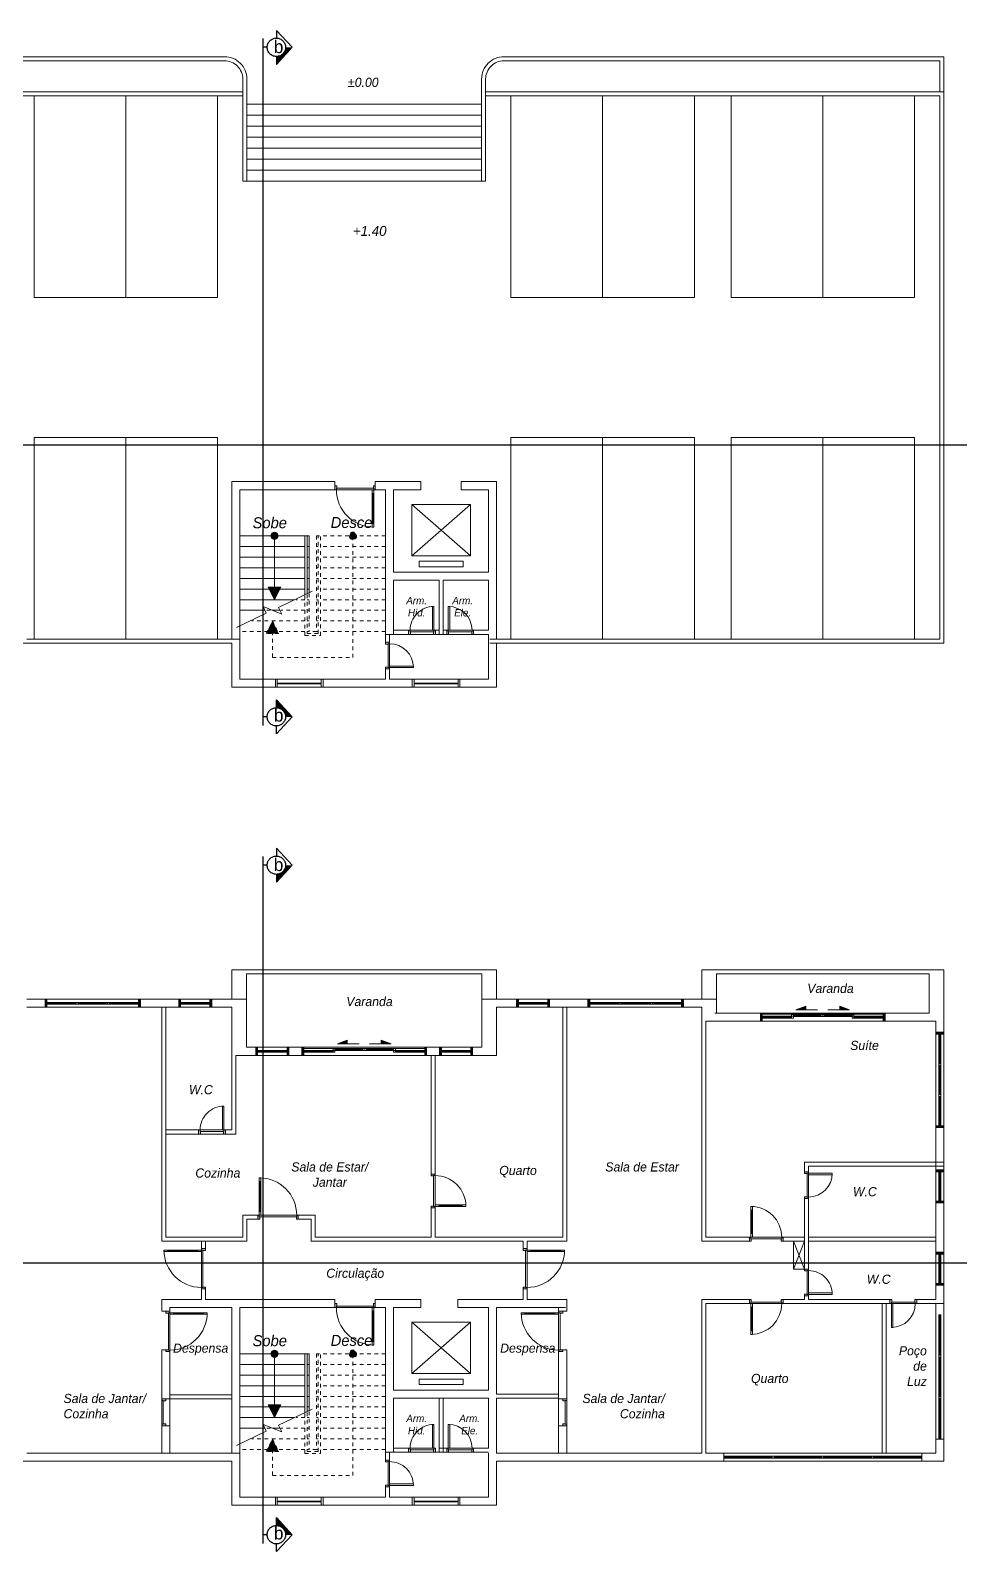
# Model space of a CAD drawing. Header units: millimetres. Extents: x -51 to 151, y -74 to 104.
# Drawn here: x 38.22 to 63.55, y -1.26 to 40.22 of the extents above; entities that cross this region are included whole.
import ezdxf

# ---------------------------------------------------------------- set-up
doc = ezdxf.new("R2010")
doc.units = ezdxf.units.MM
doc.header["$LTSCALE"] = 15
doc.linetypes.add('ACAD_ISO12W100', pattern=[21, 12, -3, 0, -3, 0, -3])
doc.linetypes.add('HIDDEN', pattern=[9.525, 6.35, -3.175])
doc.layers.add('A - GARAGEM', color=4, linetype='Continuous')
doc.layers.add('A3 - TIPO', color=1, linetype='Continuous')
doc.layers.add('arrow', color=8, linetype='Continuous', lineweight=0)
doc.styles.get("Standard").update_dxf_attribs({"font": ''})
doc.styles.get('Standard').set_extended_font_data('Flux Architect', italic=True)
pattern_1 = [(360, (39.4008, 31.407978), (1e-17, 0.021), [])]
pattern_2 = [(360, (39.4008, 9.101219), (1e-17, 0.021), [])]

# ---------------------------------------------------------------- blocks, each defined once
blk = doc.blocks.new('F.Stair')
at = {"linetype": 'HIDDEN', "lineweight": 13}
h = blk.add_hatch(color=252, dxfattribs=at)
h.dxf.hatch_style = 1
h.paths.add_polyline_path([(299026, 55155), (299370, 55155), (299198, 54810)])
at = {"lineweight": 13}
h = blk.add_hatch(color=256, dxfattribs=at)
h.dxf.hatch_style = 1
h.paths.add_polyline_path([(298970, 53885), (299315, 53885), (299142, 54230)])
at = {"linetype": 'HIDDEN', "lineweight": 13}
h = blk.add_hatch(color=252, dxfattribs=at)
h.dxf.hatch_style = 1
edge = h.paths.add_edge_path()
edge.add_arc((297002, 52490), 100, 0, 360)
at = {"lineweight": 13}
h = blk.add_hatch(color=256, dxfattribs=at)
h.dxf.hatch_style = 1
edge = h.paths.add_edge_path()
edge.add_arc((299142, 52490), 100, 0, 360)
at = {"color": 252, "linetype": 'HIDDEN', "lineweight": 13}
for points in [[(299198, 55100), (299198, 55810), (297002, 55810), (297002, 52490)], [(298310, 54116), (298310, 55210), (297890, 55210), (297890, 52490)], [(296115, 55100), (297890, 55100)], [(296115, 54810), (297890, 54810)], [(298250, 54088), (298250, 55150), (297950, 55150), (297950, 52490)], [(297950, 55100), (298000, 55100)], [(297950, 54810), (298000, 54810)], [(298000, 52490), (298000, 55100)], [(298000, 55100), (298200, 55100)], [(298200, 55100), (298250, 55100)], [(298200, 54064), (298200, 55100)], [(298200, 54810), (298250, 54810)], [(298310, 55100), (300085, 55100)], [(298310, 54810), (299755, 54810)], [(296115, 54520), (297890, 54520)], [(297950, 54520), (298000, 54520)], [(298200, 54520), (298250, 54520)], [(298310, 54520), (298970, 54520)], [(299252, 54520), (299381, 54520)], [(296115, 54230), (297890, 54230)], [(296115, 53940), (297890, 53940)], [(297950, 54230), (298000, 54230)], [(297950, 53940), (298000, 53940)], [(298200, 54230), (298250, 54230)], [(298310, 54230), (298547, 54230)], [(296115, 53650), (297890, 53650)], [(297950, 53650), (298000, 53650)], [(296115, 53360), (297890, 53360)], [(297950, 53360), (298000, 53360)], [(296115, 53070), (297890, 53070)], [(296115, 52780), (297890, 52780)], [(297950, 53070), (298000, 53070)], [(297950, 52780), (298000, 52780)], [(296115, 52490), (298000, 52490)]]:
    blk.add_lwpolyline(points, dxfattribs=at)
at = {"lineweight": 13}
for points in [[(298111, 53999), (299030, 54440), (298944, 54621), (299451, 54419), (299364, 54600), (300176, 54990)], [(298992, 54520), (299198, 54520)], [(299403, 54520), (300085, 54520)], [(298200, 53940), (298250, 53940)], [(298310, 53940), (300085, 53940)], [(298593, 54230), (300085, 54230)], [(299142, 53940), (299142, 52390)], [(298200, 53650), (298250, 53650)], [(298310, 53650), (300085, 53650)], [(298200, 53360), (298250, 53360)], [(298310, 53360), (300085, 53360)], [(298200, 53070), (298250, 53070)], [(298200, 52780), (298250, 52780)], [(298310, 53070), (300085, 53070)], [(298310, 52780), (300085, 52780)], [(298200, 52490), (300085, 52490)]]:
    blk.add_lwpolyline(points, dxfattribs=at)
at = {"color": 252, "linetype": 'HIDDEN', "lineweight": 13}
blk.add_lwpolyline([(299026, 55155), (299370, 55155), (299198, 54810)], close=True, dxfattribs=at)
at = {"linetype": 'Continuous', "lineweight": 13}
for points in [[(298200, 52490), (298200, 54041)], [(298250, 52490), (298250, 54065)], [(298310, 52490), (298310, 54094)]]:
    blk.add_lwpolyline(points, dxfattribs=at)
at = {"lineweight": 13}
blk.add_lwpolyline([(298970, 53885), (299315, 53885), (299142, 54230)], close=True, dxfattribs=at)
at = {"color": 252, "linetype": 'HIDDEN', "lineweight": 13}
blk.add_circle((297002, 52490), 100, dxfattribs=at)
at = {"lineweight": 13}
blk.add_circle((299142, 52490), 100, dxfattribs=at)
at = {"color": 252, "linetype": 'HIDDEN', "lineweight": 13, "insert": (297609, 51974), "char_height": 300, "attachment_point": 1, "rotation": 180}
blk.add_mtext_dynamic_manual_height_columns('Desce', width=1212.8, gutter_width=12.5, heights=[0], dxfattribs=at)
at = {"lineweight": 13, "insert": (299877, 51982), "char_height": 300, "attachment_point": 1, "rotation": 180}
blk.add_mtext_dynamic_manual_height_columns('\\pxqc;Sobe', width=1212.8, gutter_width=12.5, heights=[0], dxfattribs=at)
blk = doc.blocks.new('WC door')
at = {"lineweight": 13}
h = blk.add_hatch(color=256, dxfattribs=at)
h.dxf.hatch_style = 1
h.paths.add_polyline_path([(48493, 74006), (48443, 74006), (48443, 73896), (48483, 73896), (48483, 73936), (48493, 73936)])
h.paths.add_polyline_path([(49173, 74006), (49123, 74006), (49123, 73936), (49133, 73936), (49133, 73896), (49173, 73896)])
for points in [[(48443, 73896), (48443, 74006), (48493, 74006), (48493, 73936), (48483, 73936), (48483, 73896)], [(49173, 73896), (49173, 74006), (49123, 74006), (49123, 73936), (49133, 73936), (49133, 73896)]]:
    blk.add_lwpolyline(points, close=True, dxfattribs=at)
for points in [[(48443, 73896), (48443, 74006)], [(49173, 73896), (49173, 74006)]]:
    blk.add_lwpolyline(points, dxfattribs=at)
at = {"color": 15, "lineweight": 13}
for points in [[(48483, 73896), (49133, 73896)], [(49133, 73936), (48493, 73936)]]:
    blk.add_lwpolyline(points, dxfattribs=at)
blk.add_lwpolyline([(48483, 73896), (48523, 73896), (48523, 73246), (48483, 73246)], close=True, dxfattribs=at)
at = {"lineweight": 13}
blk.add_arc((48483, 73896), 650, 270, 0, dxfattribs=at)
blk = doc.blocks.new('Main Door')
at = {"lineweight": 13}
h = blk.add_hatch(color=256, dxfattribs=at)
h.dxf.hatch_style = 1
h.paths.add_polyline_path([(45063, 76126), (45063, 76166), (45023, 76166), (45023, 76176), (44953, 76176), (44953, 76126)])
h.paths.add_polyline_path([(44953, 77176), (45023, 77176), (45023, 77186), (45063, 77186), (45063, 77226), (44953, 77226)])
for points in [[(45063, 77226), (44953, 77226), (44953, 77176), (45023, 77176), (45023, 77186), (45063, 77186)], [(45063, 76126), (44953, 76126), (44953, 76176), (45023, 76176), (45023, 76166), (45063, 76166)]]:
    blk.add_lwpolyline(points, close=True, dxfattribs=at)
at = {"color": 15, "lineweight": 13}
for points in [[(45023, 77176), (45023, 76176)], [(45063, 76166), (45063, 77186)], [(45163, 76166), (45163, 76206)], [(45163, 76186), (45983, 76186)], [(45983, 76166), (45983, 76206)]]:
    blk.add_lwpolyline(points, dxfattribs=at)
blk.add_lwpolyline([(45063, 76166), (45063, 76206), (46083, 76206), (46083, 76166)], close=True, dxfattribs=at)
at = {"lineweight": 13}
blk.add_arc((45063, 76166), 1020, 0, 90, dxfattribs=at)
blk = doc.blocks.new('In door')
at = {"lineweight": 13}
h = blk.add_hatch(color=256, dxfattribs=at)
h.dxf.hatch_style = 1
h.paths.add_polyline_path([(49483, 73980), (49483, 74020), (49443, 74020), (49443, 74030), (49373, 74030), (49373, 73980)])
h.paths.add_polyline_path([(49373, 74900), (49373, 74850), (49443, 74850), (49443, 74860), (49483, 74860), (49483, 74900)])
for points in [[(49483, 74900), (49373, 74900), (49373, 74850), (49443, 74850), (49443, 74860), (49483, 74860)], [(49483, 73980), (49373, 73980), (49373, 74030), (49443, 74030), (49443, 74020), (49483, 74020)]]:
    blk.add_lwpolyline(points, close=True, dxfattribs=at)
for points in [[(49483, 74900), (49373, 74900)], [(49483, 73980), (49373, 73980)]]:
    blk.add_lwpolyline(points, dxfattribs=at)
at = {"color": 15, "lineweight": 13}
for points in [[(49443, 74850), (49443, 74030)], [(49483, 74020), (49483, 74860)], [(49583, 74020), (49583, 74060)], [(49583, 74040), (50223, 74040)], [(50223, 74020), (50223, 74060)]]:
    blk.add_lwpolyline(points, dxfattribs=at)
blk.add_lwpolyline([(49483, 74020), (49483, 74060), (50323, 74060), (50323, 74020)], close=True, dxfattribs=at)
at = {"lineweight": 13}
blk.add_arc((49483, 74020), 840, 0.012, 90.012, dxfattribs=at)

msp = doc.modelspace()

# ---------------------------------------------------------------- hatches: boundary and pattern name
at = {"layer": 'A - GARAGEM', "linetype": 'ACAD_ISO12W100', "lineweight": 30}
h = msp.add_hatch(dxfattribs=at)
h.set_pattern_fill('ANSI31', color=1, scale=0.25, angle=135, style=0)
h.set_pattern_definition(pattern_1)
edge = h.paths.add_edge_path()
edge.add_arc((44.926, 39.763), 0.25, -90, 0)
edge.add_line((45.176, 39.763), (45.358, 39.763))
edge.add_line((45.358, 39.763), (44.926, 39.296))
edge.add_line((44.926, 39.296), (44.926, 39.513))
h = msp.add_hatch(dxfattribs=at)
h.set_pattern_fill('ANSI31', color=1, scale=0.25, angle=135, style=0)
h.set_pattern_definition(pattern_1)
edge = h.paths.add_edge_path()
edge.add_arc((44.926, 21.503), 0.25, 0, 90, ccw=False)
edge.add_line((45.176, 21.503), (45.358, 21.503))
edge.add_line((45.358, 21.503), (44.926, 21.97))
edge.add_line((44.926, 21.97), (44.926, 21.753))
at = {"layer": 'A3 - TIPO', "linetype": 'ACAD_ISO12W100', "lineweight": 30}
h = msp.add_hatch(dxfattribs=at)
h.set_pattern_fill('ANSI31', color=1, scale=0.25, angle=135, style=0)
h.set_pattern_definition(pattern_2)
edge = h.paths.add_edge_path()
edge.add_arc((44.926, 17.456), 0.25, -90, 0)
edge.add_line((45.176, 17.456), (45.358, 17.456))
edge.add_line((45.358, 17.456), (44.926, 16.989))
edge.add_line((44.926, 16.989), (44.926, 17.206))
at = {"layer": 'A3 - TIPO', "lineweight": 13}
h = msp.add_hatch(color=256, dxfattribs=at)
h.dxf.hatch_style = 1
h.paths.add_polyline_path([(38.671, 13.8), (38.621, 13.8), (38.621, 13.58), (38.671, 13.58)])
h = msp.add_hatch(color=256, dxfattribs=at)
h.dxf.hatch_style = 1
h.paths.add_polyline_path([(41.221, 13.8), (41.171, 13.8), (41.171, 13.58), (41.221, 13.58)])
h = msp.add_hatch(color=256, dxfattribs=at)
h.dxf.hatch_style = 1
h.paths.add_polyline_path([(42.266, 13.8), (42.316, 13.8), (42.316, 13.58), (42.266, 13.58)])
h = msp.add_hatch(color=256, dxfattribs=at)
h.dxf.hatch_style = 1
h.paths.add_polyline_path([(43.166, 13.8), (43.116, 13.8), (43.116, 13.58), (43.166, 13.58)])
h = msp.add_hatch(color=256, dxfattribs=at)
h.dxf.hatch_style = 1
h.paths.add_polyline_path([(51.476, 13.8), (51.526, 13.8), (51.526, 13.58), (51.476, 13.58)])
h = msp.add_hatch(color=256, dxfattribs=at)
h.dxf.hatch_style = 1
h.paths.add_polyline_path([(52.376, 13.8), (52.326, 13.8), (52.326, 13.58), (52.376, 13.58)])
h = msp.add_hatch(color=256, dxfattribs=at)
h.dxf.hatch_style = 1
h.paths.add_polyline_path([(53.421, 13.8), (53.471, 13.8), (53.471, 13.58), (53.421, 13.58)])
h = msp.add_hatch(color=256, dxfattribs=at)
h.dxf.hatch_style = 1
h.paths.add_polyline_path([(55.971, 13.8), (56.021, 13.8), (56.021, 13.58), (55.971, 13.58)])
h = msp.add_hatch(color=256, dxfattribs=at)
h.dxf.hatch_style = 1
h.paths.add_polyline_path([(58.121, 13.42), (58.171, 13.42), (58.171, 13.2), (58.121, 13.2)])
h = msp.add_hatch(color=256, dxfattribs=at)
h.dxf.hatch_style = 1
h.paths.add_polyline_path([(59.089, 13.511), (59.356, 13.511), (59.356, 13.615)])
h = msp.add_hatch(color=256, dxfattribs=at)
h.dxf.hatch_style = 1
h.paths.add_polyline_path([(60.554, 13.511), (60.286, 13.511), (60.286, 13.615)])
h = msp.add_hatch(color=256, dxfattribs=at)
h.dxf.hatch_style = 1
h.paths.add_polyline_path([(61.521, 13.42), (61.471, 13.42), (61.471, 13.2), (61.521, 13.2)])
h = msp.add_hatch(color=256, dxfattribs=at)
h.dxf.hatch_style = 1
h.paths.add_polyline_path([(63.121, 12.9), (63.121, 12.85), (62.901, 12.85), (62.901, 12.9)])
h = msp.add_hatch(color=256, dxfattribs=at)
h.dxf.hatch_style = 1
h.paths.add_polyline_path([(44.366, 12.49), (44.416, 12.49), (44.416, 12.27), (44.366, 12.27)])
h = msp.add_hatch(color=256, dxfattribs=at)
h.dxf.hatch_style = 1
h.paths.add_polyline_path([(45.266, 12.49), (45.216, 12.49), (45.216, 12.27), (45.266, 12.27)])
h = msp.add_hatch(color=256, dxfattribs=at)
h.dxf.hatch_style = 1
h.paths.add_polyline_path([(45.621, 12.49), (45.671, 12.49), (45.671, 12.27), (45.621, 12.27)])
h = msp.add_hatch(color=256, dxfattribs=at)
h.dxf.hatch_style = 1
h.paths.add_polyline_path([(46.589, 12.581), (46.856, 12.581), (46.856, 12.685)])
h = msp.add_hatch(color=256, dxfattribs=at)
h.dxf.hatch_style = 1
h.paths.add_polyline_path([(48.054, 12.581), (47.786, 12.581), (47.786, 12.685)])
h = msp.add_hatch(color=256, dxfattribs=at)
h.dxf.hatch_style = 1
h.paths.add_polyline_path([(49.021, 12.49), (48.971, 12.49), (48.971, 12.27), (49.021, 12.27)])
h = msp.add_hatch(color=256, dxfattribs=at)
h.dxf.hatch_style = 1
h.paths.add_polyline_path([(49.376, 12.49), (49.426, 12.49), (49.426, 12.27), (49.376, 12.27)])
h = msp.add_hatch(color=256, dxfattribs=at)
h.dxf.hatch_style = 1
h.paths.add_polyline_path([(50.276, 12.49), (50.226, 12.49), (50.226, 12.27), (50.276, 12.27)])
h = msp.add_hatch(color=256, dxfattribs=at)
h.dxf.hatch_style = 1
h.paths.add_polyline_path([(63.121, 10.35), (63.121, 10.3), (62.901, 10.3), (62.901, 10.35)])
h = msp.add_hatch(color=256, dxfattribs=at)
h.dxf.hatch_style = 1
h.paths.add_polyline_path([(63.121, 9.145), (63.121, 9.095), (62.901, 9.095), (62.901, 9.145)])
h = msp.add_hatch(color=256, dxfattribs=at)
h.dxf.hatch_style = 1
h.paths.add_polyline_path([(63.121, 8.245), (63.121, 8.295), (62.901, 8.295), (62.901, 8.245)])
h = msp.add_hatch(color=256, dxfattribs=at)
h.dxf.hatch_style = 1
h.paths.add_polyline_path([(63.121, 6.9), (63.121, 6.85), (62.901, 6.85), (62.901, 6.9)])
h = msp.add_hatch(color=256, dxfattribs=at)
h.dxf.hatch_style = 1
h.paths.add_polyline_path([(63.121, 6), (63.121, 6.05), (62.901, 6.05), (62.901, 6)])
h = msp.add_hatch(color=256, dxfattribs=at)
h.dxf.hatch_style = 1
h.paths.add_polyline_path([(41.911, 2.85), (41.911, 2.9), (41.801, 2.9), (41.801, 2.86), (41.841, 2.86), (41.841, 2.85)])
h.paths.add_polyline_path([(41.911, 2.17), (41.911, 2.22), (41.841, 2.22), (41.841, 2.21), (41.801, 2.21), (41.801, 2.17)])
h = msp.add_hatch(color=256, dxfattribs=at)
h.dxf.hatch_style = 1
h.paths.add_polyline_path([(52.731, 2.85), (52.731, 2.9), (52.841, 2.9), (52.841, 2.86), (52.801, 2.86), (52.801, 2.85)])
h.paths.add_polyline_path([(52.731, 2.17), (52.731, 2.22), (52.801, 2.22), (52.801, 2.21), (52.841, 2.21), (52.841, 2.17)])
at = {"layer": 'A3 - TIPO', "linetype": 'ACAD_ISO12W100', "lineweight": 30}
h = msp.add_hatch(dxfattribs=at)
h.set_pattern_fill('ANSI31', color=1, scale=0.25, angle=135, style=0)
h.set_pattern_definition(pattern_2)
edge = h.paths.add_edge_path()
edge.add_arc((44.926, -0.804), 0.25, 0, 90, ccw=False)
edge.add_line((45.176, -0.804), (45.358, -0.804))
edge.add_line((45.358, -0.804), (44.926, -0.337))
edge.add_line((44.926, -0.337), (44.926, -0.554))

# ---------------------------------------------------------------- linework, layer by layer
at = {"layer": 'A - GARAGEM', "color": 1, "linetype": 'ACAD_ISO12W100', "lineweight": 30}
for p, q in [((44.926, 40.223), (44.926, 40.013)), ((44.926, 40.223), (45.358, 39.763)), ((44.676, 39.763), (44.565, 39.763)), ((44.926, 39.296), (45.358, 39.763)), ((44.926, 39.513), (44.926, 39.296)), ((45.187, 39.763), (45.176, 39.763)), ((44.926, 21.753), (44.926, 21.97)), ((44.926, 21.97), (45.358, 21.503)), ((44.676, 21.503), (44.565, 21.503)), ((45.187, 21.503), (45.176, 21.503))]:
    msp.add_line(p, q, dxfattribs=at)
at = {"layer": 'A - GARAGEM', "lineweight": 13}
for p, q in [((50.931, 27.917), (49.966, 27.917)), ((50.931, 25.227), (50.931, 27.917)), ((48.311, 22.527), (50.711, 22.527)), ((48.631, 22.307), (48.631, 22.527)), ((48.681, 22.307), (48.681, 22.527)), ((49.881, 22.307), (49.881, 22.527)), ((49.931, 22.307), (49.931, 22.527))]:
    msp.add_line(p, q, dxfattribs=at)
at = {"layer": 'A - GARAGEM', "linetype": 'Continuous', "lineweight": 13}
for p, q in [((47.601, 27.697), (47.634, 27.697)), ((48.866, 27.697), (48.121, 27.697)), ((48.121, 27.697), (48.121, 25.447)), ((48.121, 27.397), (48.121, 27.278)), ((48.421, 27.697), (48.557, 27.697)), ((50.711, 27.697), (49.966, 27.697)), ((50.711, 25.447), (50.711, 27.697)), ((63.121, 27.507), (63.121, 23.507)), ((48.121, 25.447), (50.711, 25.447)), ((48.121, 25.227), (49.361, 25.227)), ((49.471, 25.227), (50.711, 25.227)), ((50.711, 25.227), (50.711, 23.862)), ((50.931, 23.617), (50.931, 25.227)), ((50.711, 23.752), (47.901, 23.752)), ((50.711, 23.862), (49.471, 23.862)), ((50.711, 22.527), (50.711, 23.752)), ((43.711, 23.507), (37.521, 23.507)), ((43.711, 22.307), (43.711, 23.507)), ((57.121, 23.617), (50.741, 23.617)), ((63.121, 23.507), (50.741, 23.507)), ((50.931, 23.507), (50.931, 22.307)), ((50.931, 23.317), (50.931, 22.307)), ((47.601, 22.527), (47.634, 22.527)), ((50.711, 22.527), (48.011, 22.527)), ((50.931, 22.307), (43.711, 22.307))]:
    msp.add_line(p, q, dxfattribs=at)
at = {"layer": 'A - GARAGEM', "color": 5, "lineweight": 13}
for p, q in [((49.881, 22.417), (48.681, 22.417)), ((49.881, 22.402), (48.681, 22.402))]:
    msp.add_line(p, q, dxfattribs=at)
at = {"layer": 'A - GARAGEM', "color": 1, "linetype": 'ACAD_ISO12W100', "lineweight": 30}
msp.add_lwpolyline([(44.563, 21.264), (44.563, 40.001)], dxfattribs=at)
at = {"layer": 'A - GARAGEM', "linetype": 'Continuous', "lineweight": 13}
for points in [[(26.984, 39.507), (43.511, 39.507, -0.414214), (44.121, 38.897), (44.121, 36.107)], [(63.121, 38.547), (63.121, 39.507), (51.131, 39.507, 0.414214), (50.521, 38.897), (50.521, 36.107)], [(26.984, 39.397), (43.511, 39.397, -0.414214), (44.011, 38.897), (44.011, 36.107), (50.631, 36.107)], [(63.011, 38.547), (63.011, 39.397), (51.131, 39.397, 0.414214), (50.631, 38.897), (50.631, 36.107)]]:
    msp.add_lwpolyline(points, format="xyb", dxfattribs=at)
for points in [[(31.521, 38.547), (44.011, 38.547)], [(31.631, 38.437), (44.011, 38.437)], [(63.121, 38.547), (50.631, 38.547)], [(63.011, 38.437), (50.631, 38.437)], [(63.011, 38.437), (63.011, 36.107)], [(63.121, 38.547), (63.121, 36.107)], [(63.011, 36.107), (63.011, 27.507)], [(63.121, 36.107), (63.121, 27.507)], [(46.521, 27.917), (43.711, 27.917), (43.711, 23.617)], [(46.521, 27.697), (46.521, 27.917)], [(47.621, 27.697), (47.621, 27.917), (48.866, 27.917)], [(47.621, 27.917), (47.721, 27.917)], [(48.866, 27.697), (48.866, 27.917)], [(49.966, 27.917), (49.966, 27.697)], [(46.691, 27.697), (43.931, 27.697), (43.931, 23.617)], [(47.621, 27.697), (47.901, 27.697), (47.901, 25.227)], [(63.011, 27.507), (63.011, 23.617), (57.121, 23.617)], [(47.901, 25.227), (47.901, 23.752)], [(48.121, 25.227), (48.121, 23.752)], [(49.361, 23.752), (49.361, 25.227)], [(49.471, 23.752), (49.471, 25.227)], [(47.901, 23.487), (47.901, 23.752)], [(48.011, 23.497), (48.011, 23.752)], [(49.361, 23.862), (48.121, 23.862)], [(38.121, 23.617), (43.931, 23.617), (43.931, 22.527)], [(47.901, 22.527), (47.901, 22.857)], [(48.011, 22.527), (48.011, 22.847)]]:
    msp.add_lwpolyline(points, dxfattribs=at)
for points in [[(40.821, 38.437), (38.321, 38.437), (38.321, 32.937), (40.821, 32.937)], [(40.821, 38.437), (43.321, 38.437), (43.321, 32.937), (40.821, 32.937)], [(53.821, 38.437), (51.321, 38.437), (51.321, 32.937), (53.821, 32.937)], [(53.821, 38.437), (56.321, 38.437), (56.321, 32.937), (53.821, 32.937)], [(59.821, 38.437), (57.321, 38.437), (57.321, 32.937), (59.821, 32.937)], [(59.821, 38.437), (62.321, 38.437), (62.321, 32.937), (59.821, 32.937)], [(40.821, 23.617), (38.321, 23.617), (38.321, 29.117), (40.821, 29.117)], [(40.821, 23.617), (43.321, 23.617), (43.321, 29.117), (40.821, 29.117)], [(53.821, 23.617), (51.321, 23.617), (51.321, 29.117), (53.821, 29.117)], [(53.821, 23.617), (56.321, 23.617), (56.321, 29.117), (53.821, 29.117)], [(59.821, 23.617), (57.321, 23.617), (57.321, 29.117), (59.821, 29.117)], [(59.821, 23.617), (62.321, 23.617), (62.321, 29.117), (59.821, 29.117)]]:
    msp.add_lwpolyline(points, close=True, dxfattribs=at)
at = {"layer": 'A - GARAGEM', "lineweight": 13}
for points in [[(50.521, 38.207), (44.121, 38.207)], [(50.521, 37.907), (44.121, 37.907)], [(50.521, 37.607), (44.121, 37.607)], [(50.521, 37.307), (44.121, 37.307)], [(50.521, 37.007), (44.121, 37.007)], [(50.521, 36.707), (44.121, 36.707)], [(50.521, 36.407), (44.121, 36.407)], [(53.821, 24.207), (53.821, 28.827)], [(59.821, 24.207), (59.821, 28.827)], [(50.216, 27.297), (48.616, 25.897)], [(50.216, 25.897), (48.616, 27.297)], [(43.931, 22.527), (47.901, 22.527)], [(44.901, 22.307), (44.901, 22.527)], [(44.951, 22.307), (44.951, 22.527)], [(46.151, 22.307), (46.151, 22.527)], [(46.201, 22.307), (46.201, 22.527)]]:
    msp.add_lwpolyline(points, dxfattribs=at)
for points in [[(50.216, 27.297), (48.616, 27.297), (48.616, 25.897), (50.216, 25.897)], [(50.016, 25.747), (48.816, 25.747), (48.816, 25.597), (50.016, 25.597)]]:
    msp.add_lwpolyline(points, close=True, dxfattribs=at)
at = {"layer": 'A - GARAGEM', "color": 5, "lineweight": 13}
for points in [[(46.151, 22.417), (44.951, 22.417)], [(46.151, 22.402), (44.951, 22.402)]]:
    msp.add_lwpolyline(points, dxfattribs=at)
at = {"layer": 'A - GARAGEM', "color": 1, "linetype": 'ACAD_ISO12W100', "lineweight": 30}
for centre in [(44.926, 39.763), (44.926, 21.503)]:
    msp.add_circle(centre, 0.25, dxfattribs=at)
at = {"layer": 'A3 - TIPO', "color": 1, "linetype": 'ACAD_ISO12W100', "lineweight": 30}
for p, q in [((44.926, 17.916), (44.926, 17.706)), ((44.926, 17.916), (45.358, 17.456)), ((44.676, 17.456), (44.565, 17.456)), ((44.926, 16.989), (45.358, 17.456)), ((45.187, 17.456), (45.176, 17.456)), ((44.926, 17.206), (44.926, 16.989)), ((44.926, -0.554), (44.926, -0.337)), ((44.926, -0.337), (45.358, -0.804)), ((44.676, -0.804), (44.565, -0.804)), ((44.926, -1.264), (45.358, -0.804)), ((45.187, -0.804), (45.176, -0.804)), ((44.926, -1.264), (44.926, -1.054))]:
    msp.add_line(p, q, dxfattribs=at)
at = {"layer": 'A3 - TIPO', "lineweight": 13}
for p, q in [((43.711, 13.58), (38.121, 13.58)), ((43.711, 10.234), (43.711, 13.58)), ((50.931, 12.27), (50.931, 13.58)), ((50.931, 13.58), (56.521, 13.58)), ((43.821, 10.124), (43.821, 12.27)), ((43.821, 12.27), (50.931, 12.27)), ((41.911, 10.234), (43.711, 10.234)), ((41.911, 10.124), (43.821, 10.124)), ((59.431, 9.245), (59.431, 9.015)), ((59.431, 8.405), (59.431, 7.31)), ((59.431, 6.19), (59.431, 7.62)), ((50.521, 5.61), (49.871, 5.61)), ((57.821, 5.61), (56.521, 5.61)), ((56.521, 5.61), (56.521, 1.42)), ((57.821, 5.5), (56.631, 5.5)), ((56.631, 5.5), (56.631, 1.42)), ((59.121, 5.5), (61.731, 5.5)), ((59.321, 5.71), (59.321, 5.61)), ((59.431, 5.61), (59.431, 5.71)), ((62.341, 5.5), (63.121, 5.5))]:
    msp.add_line(p, q, dxfattribs=at)
at = {"layer": 'A3 - TIPO', "linetype": 'Continuous', "lineweight": 13}
for p, q in [((56.876, 13.2), (62.901, 13.2)), ((48.866, 5.61), (47.901, 5.61)), ((41.911, 5.29), (41.801, 5.29)), ((47.901, 5.39), (47.901, 2.92)), ((48.866, 5.39), (48.121, 5.39)), ((48.121, 5.39), (48.121, 3.14)), ((50.711, 5.39), (49.871, 5.39)), ((50.711, 3.14), (50.711, 5.39)), ((52.731, 5.29), (52.841, 5.29)), ((41.911, 4.24), (41.801, 4.24)), ((52.731, 4.24), (52.841, 4.24)), ((48.121, 3.14), (50.711, 3.14)), ((48.121, 2.92), (50.711, 2.92)), ((62.901, 1.8), (63.121, 1.8)), ((56.521, 1.42), (50.931, 1.42)), ((57.121, 1.42), (56.631, 1.42)), ((57.121, 1.42), (57.121, 1.2)), ((62.521, 1.42), (62.521, 1.2))]:
    msp.add_line(p, q, dxfattribs=at)
at = {"layer": 'A3 - TIPO', "color": 1, "linetype": 'ACAD_ISO12W100', "lineweight": 30}
msp.add_lwpolyline([(44.563, -1.042), (44.563, 17.695)], dxfattribs=at)
at = {"layer": 'A3 - TIPO', "lineweight": 13}
for points in [[(50.931, 13.8), (50.931, 14.6), (43.711, 14.6), (43.711, 13.8)], [(63.121, 13.8), (63.121, 14.6), (56.521, 14.6), (56.521, 13.8)], [(44.111, 13.8), (44.111, 14.49), (50.531, 14.49), (50.531, 13.8)], [(56.876, 13.42), (62.721, 13.42), (62.721, 14.49), (56.921, 14.49), (56.921, 13.8)], [(31.521, 13.8), (31.521, 13.8), (31.521, 1.2), (43.711, 1.2), (43.711, 0), (50.931, 0), (50.931, 1.2), (63.121, 1.2), (63.121, 13.8)], [(56.921, 13.42), (56.921, 13.8), (50.531, 13.8), (50.531, 12.49), (44.111, 12.49), (44.111, 13.8), (38.121, 13.8)], [(38.621, 13.58), (38.621, 13.8)], [(38.671, 13.8), (38.671, 13.58)], [(39.471, 13.715), (38.671, 13.715)], [(40.321, 13.715), (39.521, 13.715)], [(41.171, 13.715), (40.371, 13.715)], [(41.221, 13.8), (41.221, 13.58)], [(42.266, 13.8), (42.266, 13.58)], [(42.266, 13.715), (43.166, 13.715)], [(43.166, 13.8), (43.166, 13.58)], [(51.476, 13.8), (51.476, 13.58)], [(52.376, 13.715), (51.476, 13.715)], [(52.376, 13.8), (52.376, 13.58)], [(53.421, 13.8), (53.421, 13.58)], [(53.471, 13.715), (54.271, 13.715)], [(54.321, 13.715), (55.121, 13.715)], [(55.171, 13.715), (55.971, 13.715)], [(55.971, 13.8), (55.971, 13.58)], [(56.021, 13.58), (56.021, 13.8)], [(39.471, 13.665), (38.671, 13.665)], [(40.321, 13.665), (39.521, 13.665)], [(41.171, 13.665), (40.371, 13.665)], [(44.471, 7.8), (44.121, 7.8), (44.121, 7.2), (41.801, 7.2), (41.801, 13.58)], [(44.501, 7.91), (44.011, 7.91), (44.011, 7.31), (41.911, 7.31), (41.911, 13.58)], [(42.266, 13.665), (43.166, 13.665)], [(49.144, 7.31), (49.144, 8.11), (49.254, 8.11), (49.254, 7.31), (52.731, 7.31), (52.731, 13.58)], [(52.376, 13.665), (51.476, 13.665)], [(52.841, 7.2), (52.841, 13.58)], [(52.841, 13.58), (56.521, 13.58), (56.521, 7.2), (57.821, 7.2)], [(53.471, 13.665), (54.271, 13.665)], [(54.321, 13.665), (55.121, 13.665)], [(55.171, 13.665), (55.971, 13.665)], [(58.121, 13.42), (58.121, 13.2)], [(58.121, 13.335), (58.121, 13.39), (59.821, 13.39)], [(58.171, 13.335), (58.971, 13.335)], [(58.171, 13.285), (58.971, 13.285)], [(59.821, 13.385), (59.021, 13.385)], [(59.821, 13.335), (59.021, 13.335)], [(59.821, 13.33), (59.021, 13.33)], [(59.68, 13.511), (59.089, 13.511), (59.356, 13.615), (59.356, 13.511)], [(61.521, 13.335), (61.521, 13.39), (59.821, 13.39)], [(59.821, 13.385), (60.621, 13.385)], [(59.821, 13.335), (60.621, 13.335)], [(59.821, 13.33), (60.621, 13.33)], [(59.963, 13.511), (60.554, 13.511), (60.286, 13.615), (60.286, 13.511)], [(61.471, 13.335), (60.671, 13.335)], [(61.471, 13.285), (60.671, 13.285)], [(61.521, 13.42), (61.521, 13.2)], [(62.331, 5.61), (62.901, 5.61), (62.901, 13.2), (56.631, 13.2), (56.631, 7.31), (57.821, 7.31)], [(62.331, 5.61), (62.901, 5.61), (62.901, 13.2)], [(63.121, 12.9), (62.901, 12.9)], [(44.366, 12.49), (44.366, 12.27)], [(45.266, 12.49), (45.266, 12.27)], [(45.621, 12.49), (45.621, 12.27)], [(45.621, 12.405), (45.621, 12.46), (47.321, 12.46)], [(47.321, 12.455), (46.521, 12.455)], [(47.18, 12.581), (46.589, 12.581), (46.856, 12.685), (46.856, 12.581)], [(49.021, 12.405), (49.021, 12.46), (47.321, 12.46)], [(47.321, 12.455), (48.121, 12.455)], [(47.463, 12.581), (48.054, 12.581), (47.786, 12.685), (47.786, 12.581)], [(49.021, 12.49), (49.021, 12.27)], [(49.376, 12.49), (49.376, 12.27)], [(50.276, 12.49), (50.276, 12.27)], [(62.986, 12.85), (62.986, 12.05)], [(63.036, 12.85), (63.036, 12.05)], [(49.266, 12.27), (43.821, 12.27)], [(44.366, 12.405), (45.266, 12.405)], [(44.366, 12.355), (45.266, 12.355)], [(45.671, 12.405), (46.471, 12.405)], [(45.671, 12.355), (46.471, 12.355)], [(47.321, 12.405), (46.521, 12.405)], [(47.321, 12.4), (46.521, 12.4)], [(47.321, 12.405), (48.121, 12.405)], [(47.321, 12.4), (48.121, 12.4)], [(48.971, 12.405), (48.171, 12.405)], [(48.971, 12.355), (48.171, 12.355)], [(49.144, 12.27), (49.144, 9.03)], [(49.254, 12.27), (49.254, 9.03)], [(50.276, 12.405), (49.376, 12.405)], [(50.276, 12.355), (49.376, 12.355)], [(62.986, 12), (62.986, 11.2)], [(63.036, 12), (63.036, 11.2)], [(62.986, 11.15), (62.986, 10.35)], [(63.036, 11.15), (63.036, 10.35)], [(63.121, 10.35), (62.901, 10.35)], [(62.901, 10.3), (63.121, 10.3)], [(59.321, 9.045), (59.321, 9.355), (63.101, 9.355)], [(59.431, 9.245), (63.101, 9.245)], [(63.121, 9.145), (62.901, 9.145)], [(62.986, 8.295), (62.986, 9.095)], [(63.036, 8.295), (63.036, 9.095)], [(59.321, 7.31), (59.321, 8.415)], [(49.144, 7.31), (45.981, 7.31), (45.981, 7.91), (45.521, 7.91)], [(63.121, 8.245), (62.901, 8.245)], [(49.144, 7.2), (45.871, 7.2), (45.871, 7.8), (45.521, 7.8)], [(59.321, 7.62), (59.321, 6.44)], [(42.881, 7.2), (42.881, 6.92)], [(42.991, 7.2), (42.991, 6.95)], [(47.611, 7.2), (51.651, 7.2), (51.651, 6.95)], [(51.761, 7.2), (52.841, 7.2)], [(51.761, 7.2), (51.761, 6.92)], [(58.709, 7.31), (59.321, 7.31)], [(58.709, 7.2), (59.321, 7.2)], [(59.021, 7.2), (59.021, 6.44), (59.321, 6.44)], [(59.021, 6.44), (59.321, 7.2)], [(59.321, 6.44), (59.021, 7.2)], [(59.431, 7.31), (62.901, 7.31)], [(59.431, 7.2), (62.901, 7.2)], [(63.121, 6.9), (62.901, 6.9)], [(62.986, 6.85), (62.986, 6.05)], [(63.036, 6.85), (63.036, 6.05)], [(42.881, 5.94), (42.881, 5.61)], [(42.991, 5.95), (42.991, 5.61)], [(51.651, 5.95), (51.651, 5.61)], [(51.761, 5.94), (51.761, 5.61)], [(63.121, 6), (62.901, 6)], [(42.881, 5.61), (41.801, 5.61)], [(41.801, 5.61), (41.801, 5.29)], [(43.521, 5.61), (42.991, 5.61)], [(51.761, 5.61), (52.841, 5.61)], [(52.841, 5.61), (52.841, 5.29)], [(52.841, 5.61), (52.841, 5.29)], [(57.121, 1.42), (62.901, 1.42), (62.901, 5.5)], [(59.321, 5.61), (58.741, 5.61)], [(59.121, 5.5), (58.741, 5.5)], [(59.431, 5.61), (61.701, 5.61)], [(61.441, 5.5), (61.441, 1.42)], [(61.551, 5.5), (61.551, 1.42)], [(42.021, 5.39), (42.021, 1.42)], [(43.711, 1.42), (43.711, 5.39), (42.021, 5.39)], [(50.216, 4.99), (48.616, 3.59)], [(50.216, 3.59), (48.616, 4.99)], [(50.931, 3.03), (50.931, 5.39), (52.811, 5.39)], [(52.621, 5.39), (52.621, 1.42)], [(62.986, 5.2), (62.986, 1.8)], [(63.036, 5.2), (63.036, 1.8)], [(41.801, 4.24), (41.801, 1.42)], [(52.841, 4.24), (52.841, 1.42)], [(42.021, 3.01), (43.711, 3.01)], [(50.931, 3.03), (52.621, 3.03)], [(50.931, 2.92), (52.621, 2.92)], [(41.801, 2.9), (41.911, 2.9)], [(41.801, 2.9), (42.021, 2.9)], [(42.021, 2.9), (43.711, 2.9)], [(42.021, 2.9), (42.021, 2.17)], [(52.841, 2.9), (52.621, 2.9)], [(52.621, 2.9), (52.621, 2.17)], [(52.841, 2.9), (52.731, 2.9)], [(41.801, 2.17), (41.911, 2.17)], [(41.801, 2.17), (42.021, 2.17)], [(52.841, 2.17), (52.621, 2.17)], [(52.841, 2.17), (52.731, 2.17)], [(38.121, 1.42), (43.931, 1.42), (43.931, 0.22), (47.901, 0.22)], [(62.521, 1.335), (57.121, 1.335)], [(62.521, 1.285), (57.121, 1.285)], [(44.901, 0), (44.901, 0.22)], [(44.951, 0), (44.951, 0.22)], [(46.151, 0), (46.151, 0.22)], [(46.201, 0), (46.201, 0.22)], [(48.121, 0.22), (50.711, 0.22)], [(48.631, 0), (48.631, 0.22)], [(48.681, 0), (48.681, 0.22)], [(49.881, 0), (49.881, 0.22)], [(49.931, 0), (49.931, 0.22)]]:
    msp.add_lwpolyline(points, dxfattribs=at)
for points in [[(38.671, 13.58), (38.671, 13.8), (38.621, 13.8), (38.621, 13.58)], [(39.471, 13.665), (39.471, 13.715), (39.521, 13.715), (39.521, 13.665)], [(40.321, 13.665), (40.321, 13.715), (40.371, 13.715), (40.371, 13.665)], [(41.221, 13.58), (41.221, 13.8), (41.171, 13.8), (41.171, 13.58)], [(42.266, 13.58), (42.266, 13.8), (42.316, 13.8), (42.316, 13.58)], [(43.166, 13.58), (43.166, 13.8), (43.116, 13.8), (43.116, 13.58)], [(51.476, 13.58), (51.476, 13.8), (51.526, 13.8), (51.526, 13.58)], [(52.376, 13.58), (52.376, 13.8), (52.326, 13.8), (52.326, 13.58)], [(53.421, 13.58), (53.421, 13.8), (53.471, 13.8), (53.471, 13.58)], [(54.321, 13.665), (54.321, 13.715), (54.271, 13.715), (54.271, 13.665)], [(55.171, 13.665), (55.171, 13.715), (55.121, 13.715), (55.121, 13.665)], [(55.971, 13.58), (55.971, 13.8), (56.021, 13.8), (56.021, 13.58)], [(58.121, 13.2), (58.121, 13.42), (58.171, 13.42), (58.171, 13.2)], [(58.171, 13.285), (58.171, 13.335), (58.121, 13.335), (58.121, 13.285)], [(58.971, 13.335), (58.971, 13.385), (59.021, 13.385), (59.021, 13.335)], [(58.971, 13.285), (58.971, 13.335), (59.021, 13.335), (59.021, 13.285)], [(59.771, 13.335), (59.771, 13.385), (59.821, 13.385), (59.821, 13.335)], [(59.871, 13.335), (59.871, 13.385), (59.821, 13.385), (59.821, 13.335)], [(60.671, 13.335), (60.671, 13.385), (60.621, 13.385), (60.621, 13.335)], [(60.671, 13.285), (60.671, 13.335), (60.621, 13.335), (60.621, 13.285)], [(61.521, 13.2), (61.521, 13.42), (61.471, 13.42), (61.471, 13.2)], [(61.471, 13.285), (61.471, 13.335), (61.521, 13.335), (61.521, 13.285)], [(62.901, 12.9), (63.121, 12.9), (63.121, 12.85), (62.901, 12.85)], [(44.366, 12.27), (44.366, 12.49), (44.416, 12.49), (44.416, 12.27)], [(45.266, 12.27), (45.266, 12.49), (45.216, 12.49), (45.216, 12.27)], [(45.621, 12.27), (45.621, 12.49), (45.671, 12.49), (45.671, 12.27)], [(46.471, 12.405), (46.471, 12.455), (46.521, 12.455), (46.521, 12.405)], [(47.271, 12.405), (47.271, 12.455), (47.321, 12.455), (47.321, 12.405)], [(47.371, 12.405), (47.371, 12.455), (47.321, 12.455), (47.321, 12.405)], [(48.171, 12.405), (48.171, 12.455), (48.121, 12.455), (48.121, 12.405)], [(49.021, 12.27), (49.021, 12.49), (48.971, 12.49), (48.971, 12.27)], [(49.376, 12.27), (49.376, 12.49), (49.426, 12.49), (49.426, 12.27)], [(50.276, 12.27), (50.276, 12.49), (50.226, 12.49), (50.226, 12.27)], [(45.671, 12.355), (45.671, 12.405), (45.621, 12.405), (45.621, 12.355)], [(46.471, 12.355), (46.471, 12.405), (46.521, 12.405), (46.521, 12.355)], [(48.171, 12.355), (48.171, 12.405), (48.121, 12.405), (48.121, 12.355)], [(48.971, 12.355), (48.971, 12.405), (49.021, 12.405), (49.021, 12.355)], [(62.986, 12), (63.036, 12), (63.036, 12.05), (62.986, 12.05)], [(62.986, 11.15), (63.036, 11.15), (63.036, 11.2), (62.986, 11.2)], [(62.901, 10.35), (63.121, 10.35), (63.121, 10.3), (62.901, 10.3)], [(62.901, 9.145), (63.121, 9.145), (63.121, 9.095), (62.901, 9.095)], [(62.901, 8.245), (63.121, 8.245), (63.121, 8.295), (62.901, 8.295)], [(62.901, 6.9), (63.121, 6.9), (63.121, 6.85), (62.901, 6.85)], [(62.901, 6), (63.121, 6), (63.121, 6.05), (62.901, 6.05)], [(50.216, 4.99), (48.616, 4.99), (48.616, 3.59), (50.216, 3.59)], [(63.036, 4.042), (63.036, 4.092), (62.986, 4.092), (62.986, 4.042)], [(50.016, 3.44), (48.816, 3.44), (48.816, 3.29), (50.016, 3.29)], [(63.036, 2.908), (63.036, 2.958), (62.986, 2.958), (62.986, 2.908)], [(41.801, 2.9), (41.911, 2.9), (41.911, 2.85), (41.841, 2.85), (41.841, 2.86), (41.801, 2.86)], [(52.841, 2.9), (52.731, 2.9), (52.731, 2.85), (52.801, 2.85), (52.801, 2.86), (52.841, 2.86)], [(41.801, 2.17), (41.911, 2.17), (41.911, 2.22), (41.841, 2.22), (41.841, 2.21), (41.801, 2.21)], [(52.841, 2.17), (52.731, 2.17), (52.731, 2.22), (52.801, 2.22), (52.801, 2.21), (52.841, 2.21)], [(58.496, 1.285), (58.496, 1.335), (58.446, 1.335), (58.446, 1.285)], [(59.846, 1.285), (59.846, 1.335), (59.796, 1.335), (59.796, 1.285)], [(61.196, 1.285), (61.196, 1.335), (61.146, 1.335), (61.146, 1.285)]]:
    msp.add_lwpolyline(points, close=True, dxfattribs=at)
at = {"layer": 'A3 - TIPO', "color": 160, "lineweight": 13}
for points in [[(39.471, 13.695), (38.671, 13.695)], [(40.321, 13.695), (39.521, 13.695)], [(41.171, 13.695), (40.371, 13.695)], [(42.266, 13.695), (43.166, 13.695)], [(52.376, 13.695), (51.476, 13.695)], [(53.471, 13.695), (54.271, 13.695)], [(54.321, 13.695), (55.121, 13.695)], [(55.171, 13.695), (55.971, 13.695)], [(39.471, 13.685), (38.671, 13.685)], [(40.321, 13.685), (39.521, 13.685)], [(41.171, 13.685), (40.371, 13.685)], [(42.266, 13.685), (43.166, 13.685)], [(52.376, 13.685), (51.476, 13.685)], [(53.471, 13.685), (54.271, 13.685)], [(54.321, 13.685), (55.121, 13.685)], [(55.171, 13.685), (55.971, 13.685)], [(58.171, 13.315), (58.971, 13.315)], [(58.171, 13.305), (58.971, 13.305)], [(59.771, 13.365), (59.021, 13.365)], [(59.771, 13.355), (59.021, 13.355)], [(59.871, 13.365), (60.621, 13.365)], [(59.871, 13.355), (60.621, 13.355)], [(61.471, 13.315), (60.671, 13.315)], [(61.471, 13.305), (60.671, 13.305)], [(63.006, 12.85), (63.006, 12.05)], [(63.016, 12.85), (63.016, 12.05)], [(44.366, 12.385), (45.266, 12.385)], [(44.366, 12.375), (45.266, 12.375)], [(45.671, 12.385), (46.471, 12.385)], [(45.671, 12.375), (46.471, 12.375)], [(47.271, 12.435), (46.521, 12.435)], [(47.271, 12.425), (46.521, 12.425)], [(47.371, 12.435), (48.121, 12.435)], [(47.371, 12.425), (48.121, 12.425)], [(48.971, 12.385), (48.171, 12.385)], [(48.971, 12.375), (48.171, 12.375)], [(50.276, 12.385), (49.376, 12.385)], [(50.276, 12.375), (49.376, 12.375)], [(63.006, 12), (63.006, 11.2)], [(63.016, 12), (63.016, 11.2)], [(63.006, 11.15), (63.006, 10.35)], [(63.016, 11.15), (63.016, 10.35)], [(63.006, 8.295), (63.006, 9.095)], [(63.016, 8.295), (63.016, 9.095)], [(63.006, 6.85), (63.006, 6.05)], [(63.016, 6.85), (63.016, 6.05)], [(63.004, 5.2), (63.004, 4.092)], [(63.019, 5.2), (63.019, 4.092)], [(63.004, 4.042), (63.004, 2.958)], [(63.019, 4.042), (63.019, 2.958)], [(63.004, 2.908), (63.004, 1.8)], [(63.019, 2.908), (63.019, 1.8)], [(58.446, 1.317), (57.121, 1.317)], [(58.446, 1.303), (57.121, 1.303)], [(59.796, 1.317), (58.496, 1.317)], [(59.796, 1.303), (58.496, 1.303)], [(61.146, 1.317), (59.846, 1.317)], [(61.146, 1.303), (59.846, 1.303)], [(62.521, 1.317), (61.196, 1.317)], [(62.521, 1.303), (61.196, 1.303)]]:
    msp.add_lwpolyline(points, dxfattribs=at)
at = {"layer": 'A3 - TIPO', "linetype": 'Continuous', "lineweight": 13}
for points in [[(46.521, 5.61), (43.521, 5.61)], [(46.521, 5.39), (46.521, 5.61)], [(47.621, 5.39), (47.621, 5.61)], [(47.621, 5.61), (47.901, 5.61)], [(48.866, 5.39), (48.866, 5.61)], [(51.651, 5.61), (49.871, 5.61), (49.871, 5.39)], [(46.691, 5.39), (43.931, 5.39), (43.931, 1.42)], [(47.621, 5.39), (47.901, 5.39)], [(47.901, 2.92), (47.901, 1.445)], [(48.121, 2.92), (48.121, 1.445)], [(49.361, 1.445), (49.361, 2.92)], [(49.471, 1.445), (49.471, 2.92)], [(50.711, 2.92), (50.711, 1.555)], [(50.931, 2.92), (50.931, 1.42)], [(50.711, 1.445), (47.901, 1.445)], [(47.901, 1.18), (47.901, 1.445)], [(48.011, 1.19), (48.011, 1.445)], [(49.266, 1.555), (48.121, 1.555)], [(50.711, 1.555), (49.376, 1.555)], [(50.711, 1.42), (50.711, 0.22)], [(47.901, 0.22), (47.901, 0.55)], [(48.011, 0.22), (48.011, 0.58)], [(50.711, 0.22), (48.011, 0.22)]]:
    msp.add_lwpolyline(points, dxfattribs=at)
at = {"layer": 'A3 - TIPO', "color": 15, "lineweight": 13}
for points in [[(41.801, 2.86), (41.801, 2.21)], [(41.841, 2.21), (41.841, 2.85)], [(52.801, 2.21), (52.801, 2.85)], [(52.841, 2.86), (52.841, 2.21)]]:
    msp.add_lwpolyline(points, dxfattribs=at)
at = {"layer": 'A3 - TIPO', "color": 5, "lineweight": 13}
for points in [[(46.151, 0.11), (44.951, 0.11)], [(46.151, 0.095), (44.951, 0.095)], [(49.881, 0.11), (48.681, 0.11)], [(49.881, 0.095), (48.681, 0.095)]]:
    msp.add_lwpolyline(points, dxfattribs=at)
at = {"layer": 'A3 - TIPO', "color": 1, "linetype": 'ACAD_ISO12W100', "lineweight": 30}
for centre in [(44.926, 17.456), (44.926, -0.804)]:
    msp.add_circle(centre, 0.25, dxfattribs=at)
at = {"layer": 'arrow', "color": 1, "linetype": 'ACAD_ISO12W100', "lineweight": 30}
for q in [(45.358, 21.503), (44.926, 21.253)]:
    msp.add_line((44.926, 21.043), q, dxfattribs=at)
for points in [[(21.703, 28.92), (65.038, 28.92)], [(29.851, 6.613), (65.038, 6.613)]]:
    msp.add_lwpolyline(points, dxfattribs=at)

# ---------------------------------------------------------------- block references
at = {"layer": 'A - GARAGEM', "lineweight": 13, "yscale": 0.001, "zscale": 0.001}
for name, p, xscale, rotation in [('Main Door', (123.748, 72.759), -0.001, 89.99999999999994), ('WC door', (97.704, 97.758), 0.001, 180), ('WC door', (1.129, 97.758), -0.001, 180), ('WC door', (121.908, -25.636), 0.001, 89.99999999999991)]:
    msp.add_blockref(name, p, dxfattribs=dict(at, xscale=xscale, rotation=rotation))
at = {"layer": 'A - GARAGEM', "linetype": 'Continuous', "lineweight": 13, "xscale": 0.001, "yscale": 0.001, "zscale": 0.001, "rotation": 180}
msp.add_blockref('F.Stair', (344.016, 78.927), dxfattribs=at)
at = {"layer": 'A3 - TIPO', "lineweight": 13, "yscale": 0.001, "zscale": 0.001}
for name, p, xscale, rotation in [('WC door', (91.979, 84.13), 0.001, 180), ('Main Door', (-31.705, -37.153), -0.001, 270), ('WC door', (133.328, 57.538), -0.001, 89.99999999999999), ('In door', (-16.158, -42.173), -0.001, 270), ('Main Door', (87.944, 83.126), 0.001, 180), ('Main Door', (6.699, 83.126), -0.001, 180), ('WC door', (133.328, -42.733), 0.001, 89.99999999999997), ('Main Door', (123.748, 50.453), -0.001, 89.99999999999999), ('In door', (-16.158, 54.983), 0.001, 270), ('Main Door', (-3.041, 81.416), -0.001, 180), ('Main Door', (97.684, 81.416), 0.001, 180), ('WC door', (97.704, 75.451), 0.001, 180), ('WC door', (1.129, 75.451), -0.001, 180), ('WC door', (121.908, -47.943), 0.001, 89.99999999999997)]:
    msp.add_blockref(name, p, dxfattribs=dict(at, xscale=xscale, rotation=rotation))
at = {"layer": 'A3 - TIPO', "lineweight": 13, "xscale": 0.001, "yscale": 0.001, "zscale": 0.001}
for name, p in [('In door', (-0.229, -65.87)), ('WC door', (13.209, -68.396))]:
    msp.add_blockref(name, p, dxfattribs=at)
at = {"layer": 'A3 - TIPO', "linetype": 'Continuous', "lineweight": 13, "xscale": 0.001, "yscale": 0.001, "zscale": 0.001, "rotation": 180}
msp.add_blockref('F.Stair', (344.016, 56.62), dxfattribs=at)

# ---------------------------------------------------------------- texts
at = {"layer": 'A - GARAGEM', "char_height": 0.35, "width": 2.37145}
for insert, attachment_point in [((44.986, 39.953), 2), ((44.989, 21.367), 8)]:
    msp.add_mtext('{\\fFlux Architect|b0|i0|c0|p2;b}', dxfattribs=dict(at, insert=insert, attachment_point=attachment_point))
at = {"layer": 'A - GARAGEM', "lineweight": 13}
for s, width, gutter_width, heights, insert, char_height, attachment_point in [('{\\fArial|b0|i1|c0|p34;±}0.00', 2.09199, 0.542, [0.711], (47.713, 38.933), 0.25, 3), ('{\\H1.0833x;+1.40}', 2.09199, 0.542, [0.715], (47.929, 34.891), 0.25, 3), ('\\pxqc;Arm.\\PHid.', 1.2128, 0.0125, [0], (48.144, 24.774), 0.2, 1), ('\\pxqc;Arm.\\PEle.', 1.2128, 0.0125, [0], (49.399, 24.774), 0.2, 1)]:
    msp.add_mtext_dynamic_manual_height_columns(s, width=width, gutter_width=gutter_width, heights=heights, dxfattribs=dict(at, insert=insert, char_height=char_height, attachment_point=attachment_point))
at = {"layer": 'A3 - TIPO', "char_height": 0.35, "width": 2.37145}
for insert, attachment_point in [((44.986, 17.646), 2), ((44.989, -0.94), 8)]:
    msp.add_mtext('{\\fFlux Architect|b0|i0|c0|p2;b}', dxfattribs=dict(at, insert=insert, attachment_point=attachment_point))
at = {"layer": 'A3 - TIPO', "lineweight": 13}
for s, width, heights, insert, char_height, attachment_point in [('Varanda', 1.01, [0.356], (59.4, 14.221), 0.25, 1), ('Varanda', 1.01, [0.356], (48.096, 13.863), 0.25, 3), ('Suíte', 1.01, [0.356], (60.569, 12.666), 0.25, 1), ('W.C', 1.01, [0.356], (42.543, 11.457), 0.25, 1), ('Cozinha', 1.01, [0.356], (42.717, 9.187), 0.25, 1), ('\\pxqc;Sala de Estar/\\PJantar', 2.44277, [0], (47.604, 9.352), 0.25, 3), ('Quarto', 1.01, [0.356], (51.003, 9.256), 0.25, 1), ('Sala de Estar', 2.44277, [0], (55.9, 9.352), 0.25, 3), ('W.C', 1.01, [0.356], (60.644, 8.677), 0.25, 1), ('\\pxqc;Circulação ', 1.39119, [0], (46.381, 6.453), 0.25, 1), ('W.C', 1.01, [0.356], (61.021, 6.289), 0.25, 1), ('\\pxqc;Despensa ', 1.39119, [0], (42.167, 4.411), 0.25, 1), ('\\pxqc;Despensa ', 1.39119, [0], (52.475, 4.411), 0.25, 3), ('Poço\\Pde\\PLuz', 0.77071, [0], (62.659, 4.338), 0.25, 3), ('Quarto', 1.01, [0.356], (57.866, 3.583), 0.25, 1), ('Sala de Jantar/ Cozinha ', 2.44277, [0], (39.124, 3.037), 0.25, 1), ('Sala de Jantar/ Cozinha ', 2.44277, [0], (55.518, 3.037), 0.25, 3), ('\\pxqc;Arm.\\PHid.', 1.2128, [0], (48.144, 2.467), 0.2, 1), ('\\pxqc;Arm.\\PEle.', 1.2128, [0], (49.589, 2.467), 0.2, 1)]:
    msp.add_mtext_dynamic_manual_height_columns(s, width=width, gutter_width=0.0125, heights=heights, dxfattribs=dict(at, insert=insert, char_height=char_height, attachment_point=attachment_point))

doc.saveas('drawing.dxf')
